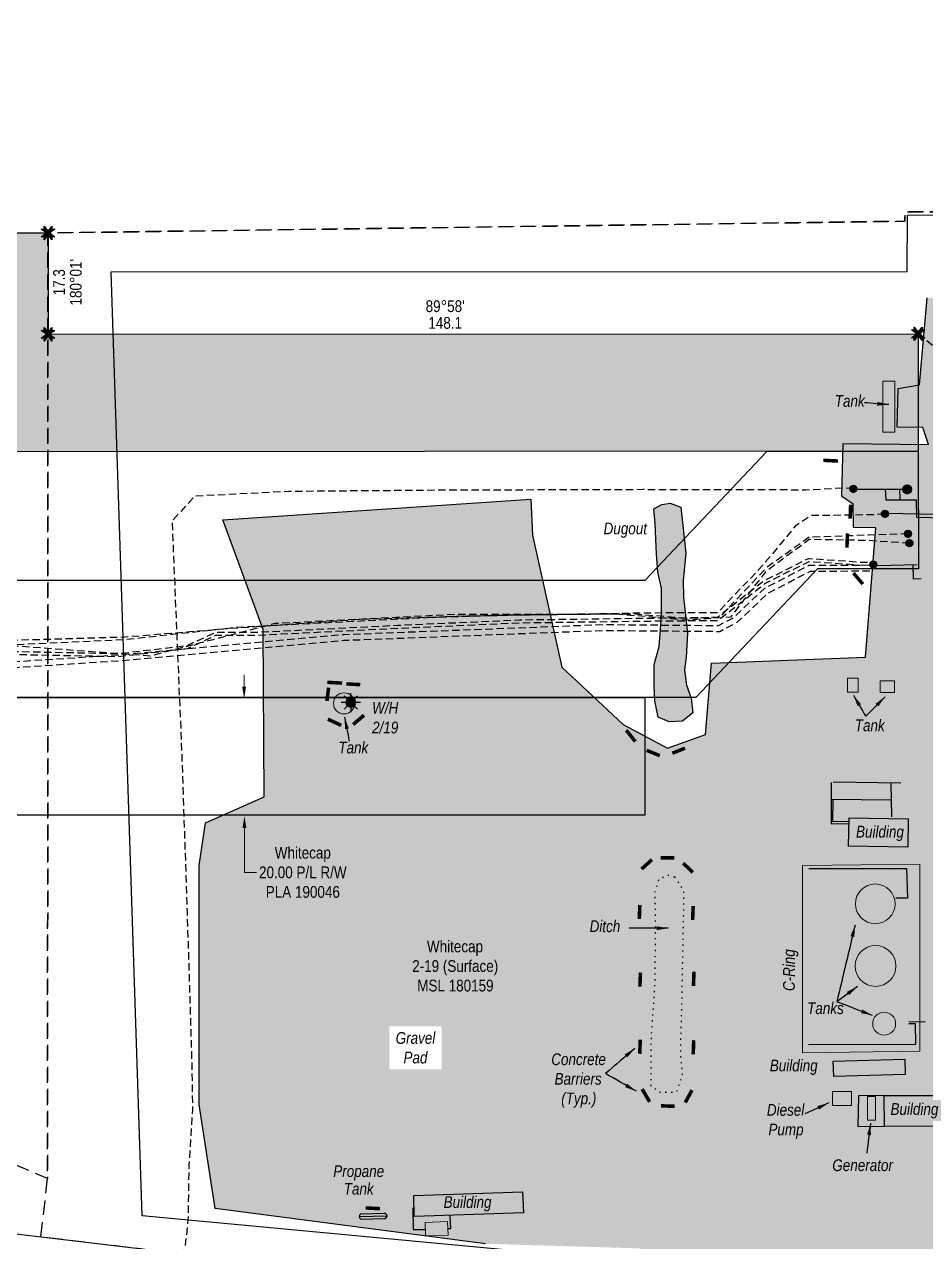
# Model space of a CAD drawing. Extents: x 485237 to 492984, y 6042770 to 6046256.
# Drawn here: x 491732 to 492499, y 6043405 to 6044441 of the extents above; entities that cross this region are included whole.
import ezdxf
from ezdxf.enums import TextEntityAlignment as Align

# ---------------------------------------------------------------- set-up
doc = ezdxf.new("R2010")
doc.units = 0
doc.header["$LTSCALE"] = 5
doc.header["$PDSIZE"] = 0.5
for name, pattern in [('foc-ACCESSROAD', [3.75, 2.5, -1.25]), ('foc-TIELINE', [1.875, 1.25, -0.625]), ('foc-TOPO', [1, 0.2, -0.8]), ('UG_PIPE', [1.875, 1.25, -0.625])]:
    doc.linetypes.add(name, pattern=pattern)
doc.layers.get('Defpoints').update_dxf_attribs({"color": 9})
for name, color, linetype in [('AS-FENCE', 48, 'foc-FENCE'), ('AS-PIPE-UG', 44, 'UG_PIPE'), ('AS-ROADS', 254, 'Continuous'), ('AS-SYMBOL', 7, 'Continuous'), ('C-RW', 13, 'Continuous'), ('C-WS', 13, 'foc-ACCESSROAD'), ('C-WS-S', 8, 'Continuous'), ('F-WS-S', 8, 'Continuous'), ('L-BD1', 253, 'Continuous'), ('L-MON', 1, 'Continuous'), ('L-TIE', 7, 'foc-TIELINE'), ('P-PROPOSED', 10, 'Continuous'), ('P-PROPOSED-H', 21, 'Continuous'), ('T-LOW-AREA', 48, 'foc-TOPO'), ('T-WATER', 160, 'Continuous'), ('T-WATER-H', 133, 'Continuous'), ('T-WATER-T', 170, 'Continuous')]:
    doc.layers.add(name, color=color, linetype=linetype)
for name, color, linetype, lineweight in [('AS-GENERAL', 48, 'Continuous', 18), ('C-RW-T', 13, 'Continuous', 9), ('C-WS-T', 13, 'Continuous', 9), ('T-TEXT', 48, 'Continuous', 18)]:
    doc.layers.add(name, color=color, linetype=linetype, lineweight=lineweight)
for name, color, linetype, true_color in [('AS-PIPE-AG', 7, 'Continuous', 0x7d00fa), ('AS-STRUCTURE-H', 7, 'Continuous', 0xa8a8a8), ('AS-STRUCTURE-T', 7, 'Continuous', 0x454545)]:
    doc.layers.add(name, color=color, linetype=linetype, true_color=true_color)
doc.layers.add('AS-STRUCTURE', color=7, linetype='Continuous', lineweight=30, true_color=0x595959)
doc.styles.add('80CG', font='ARIALN.TTF', dxfattribs={"height": 10})
doc.styles.add('80L', font='ARIALN.TTF', dxfattribs={"height": 10})
doc.styles.add('80LS', font='ARIALNI.TTF', dxfattribs={"height": 10})
doc.styles.add('foc-LtypeFont', font='ARIALN.TTF', dxfattribs={"height": 7.35})
doc.styles.get("Standard").update_dxf_attribs({"font": 'ARIALN.TTF'})
doc.linetypes.add('foc-FENCE', pattern='A,10,-1,["X",foc-LtypeFont,S=0.2,R=0,X=-0.625,Y=-0.75],-1.24', length=12.24)
doc.dimstyles.new('Compass 5 000', dxfattribs={"dimscale": 5, "dimtxt": 9, "dimasz": 2, "dimexe": 0.2, "dimexo": 0.0625, "dimgap": 0.5, "dimtad": 0, "dimtih": 1, "dimtoh": 1, "dimzin": 0, "dimdsep": 46, "dimtxsty": '80CG', "dimcen": 0.1, "dimse1": 1, "dimse2": 1, "dimclrd": 256, "dimclrt": 256, "dimaunit": 1, "dimadec": 4, "dimazin": 0, "dimtfac": 0.06, "dimtofl": 0, "dimtmove": 0, "dimatfit": 1, "dimfxl": 0.2, "dimtolj": 1, "dimtzin": 0, "dimlwd": -1, "dimarcsym": 0})

# ---------------------------------------------------------------- blocks, each defined once
blk = doc.blocks.new('*D95')
at = {"layer": 'C-RW-T', "transparency": 16777216}
for p, q in [((491919.4, 6043876.9), (491919.3, 6043886.9)), ((491919.7, 6043756.8), (491919.8, 6043718.9)), ((491919.8, 6043718.9), (491929.8, 6043718.9))]:
    blk.add_line(p, q, dxfattribs=at)
for points in [[(491921, 6043876.9), (491917.7, 6043876.9), (491919.4, 6043866.9)], [(491921.3, 6043756.8), (491918, 6043756.8), (491919.6, 6043766.8)]]:
    blk.add_solid(points, dxfattribs=at)
at = {"layer": 'Defpoints', "color": 0, "transparency": 16777216}
for p in [(492093.3, 6043867.3), (491919.4, 6043866.9), (492093.5, 6043767.2)]:
    blk.add_point(p, dxfattribs=at)
at = {"layer": 'C-RW-T', "transparency": 16777216, "insert": (491969.3, 6043718.9), "char_height": 10, "attachment_point": 5, "style": '80CG'}
blk.add_mtext('\\A1;Whitecap\\P20.00 P/L R/W\\PPLA 190046', dxfattribs=at)
blk = doc.blocks.new('GAS')
h = blk.add_hatch(color=255)
h.dxf.hatch_style = 1
edge = h.paths.add_edge_path()
edge.add_arc((0, 0), 0.9, 0, 360)
for p, q in [((-0.81, 0), (-1.62, 0)), ((-0.57, 0.57), (-1.14, 1.14)), ((0, 0.81), (0, 1.62)), ((0.57, 0.57), (1.14, 1.14)), ((1.62, 0), (0.81, 0)), ((-0.57, -0.57), (-1.14, -1.14)), ((0, -0.81), (0, -1.62)), ((1.14, -1.14), (0.57, -0.57))]:
    blk.add_line(p, q)
blk.add_circle((0, 0), 0.8)
blk = doc.blocks.new('TEMP')
h = blk.add_hatch(color=255)
h.dxf.hatch_style = 1
h.paths.add_polyline_path([(0, 0.25), (-0.67, 1.15), (-0.67, 0.67), (-1.15, 0.67), (-0.25, 0), (-1.15, -0.67), (-0.67, -0.67), (-0.67, -1.15), (0, -0.25), (0.67, -1.15), (0.67, -0.67), (1.15, -0.67), (0.25, 0), (1.15, 0.67), (0.67, 0.67), (0.67, 1.15)])
h.paths.add_polyline_path([(0.57, 0.85), (0.57, 0.57), (0.85, 0.57), (0.08, 0), (0.85, -0.57), (0.57, -0.57), (0.57, -0.85), (0, -0.08), (-0.57, -0.85), (-0.57, -0.57), (-0.85, -0.57), (-0.08, 0), (-0.85, 0.57), (-0.57, 0.57), (-0.57, 0.85), (0, 0.08)], flags=16)
h = blk.add_hatch(color=1)
h.dxf.hatch_style = 1
h.paths.add_polyline_path([(0, 0.08), (-0.57, 0.85), (-0.57, 0.57), (-0.85, 0.57), (-0.08, 0), (-0.85, -0.57), (-0.57, -0.57), (-0.57, -0.85), (0, -0.08), (0.57, -0.85), (0.57, -0.57), (0.85, -0.57), (0.08, 0), (0.85, 0.57), (0.57, 0.57), (0.57, 0.85)])
at = {"color": 1}
for p, q in [((-0.08, 0), (0.08, 0)), ((0, 0.08), (0, -0.08))]:
    blk.add_line(p, q, dxfattribs=at)
at = {"color": 255, "flags": 128}
blk.add_lwpolyline([(-0.25, 0), (-1.15, 0.67), (-0.67, 0.67), (-0.67, 1.15), (0, 0.25), (0.67, 1.15), (0.67, 0.67), (1.15, 0.67), (0.25, 0), (1.15, -0.67), (0.67, -0.67), (0.67, -1.15), (0, -0.25), (-0.67, -1.15), (-0.67, -0.67), (-1.15, -0.67)], close=True, dxfattribs=at)
at = {"color": 1, "flags": 128}
blk.add_lwpolyline([(-0.08, 0), (-0.85, 0.57), (-0.57, 0.57), (-0.57, 0.85), (0, 0.08), (0.57, 0.85), (0.57, 0.57), (0.85, 0.57), (0.08, 0), (0.85, -0.57), (0.57, -0.57), (0.57, -0.85), (0, -0.08), (-0.57, -0.85), (-0.57, -0.57), (-0.85, -0.57)], close=True, dxfattribs=at)
blk = doc.blocks.new('RISER')
h = blk.add_hatch(color=255)
h.dxf.hatch_style = 1
edge = h.paths.add_edge_path()
edge.add_arc((0, 0), 0.7, 0, 360)
blk.add_hatch(color=13).paths.add_polyline_path([(0.58, -0.15), (-0.58, -0.15, 0.774597)])
at = {"color": 13}
blk.add_line((-0.58, -0.15), (0.58, -0.15), dxfattribs=at)
blk.add_circle((0, 0), 0.6, dxfattribs=at)
blk = doc.blocks.new('PIG')
h = blk.add_hatch(color=255)
h.dxf.hatch_style = 1
edge = h.paths.add_edge_path()
edge.add_arc((0, 0), 0.85, 0, 360)
at = {"layer": 'AS-SYMBOL'}
h = blk.add_hatch(color=13, dxfattribs=at)
h.dxf.hatch_style = 1
h.paths.add_polyline_path([(-0.1, 0, 1), (-0.55, 0, 1)])
h = blk.add_hatch(color=13, dxfattribs=at)
h.dxf.hatch_style = 1
h.paths.add_polyline_path([(0.1, 0, 1), (0.55, 0, 1)])
at = {"layer": 'AS-SYMBOL', "color": 13}
for centre, radius in [((0, 0), 0.75), ((-0.33, 0), 0.225), ((0.33, 0), 0.225)]:
    blk.add_circle(centre, radius, dxfattribs=at)
blk = doc.blocks.new('*U97')
at = {"color": 48}
for p, q in [((-5.74, 0.44), (-0.62, 0.58)), ((-5.71, -0.76), (-0.58, -0.62))]:
    blk.add_line(p, q, dxfattribs=at)
for centre, start, end in [((-5.72, -0.16), 91.6103, 271.6103), ((-0.6, -0.02), 271.6103, 451.6103)]:
    blk.add_arc(centre, 0.6, start, end, dxfattribs=at)
at = {"layer": 'Defpoints'}
blk.add_line((-6.32, -0.18), (0, 0), dxfattribs=at)

msp = doc.modelspace()

# ---------------------------------------------------------------- hatches: boundary and pattern name
at = {"layer": 'AS-GENERAL'}
h = msp.add_hatch(color=256, dxfattribs=at)
h.dxf.hatch_style = 1
edge = h.paths.add_edge_path()
edge.add_arc((492004.376, 6043862.728), 8.985, 0, 360)
h = msp.add_hatch(color=256, dxfattribs=at)
h.dxf.hatch_style = 1
edge = h.paths.add_edge_path()
edge.add_arc((492456.193, 6043692.189), 16.88, 0, 360)
h = msp.add_hatch(color=256, dxfattribs=at)
h.dxf.hatch_style = 1
edge = h.paths.add_edge_path()
edge.add_arc((492456.425, 6043639.297), 17.374, 0, 360)
h = msp.add_hatch(color=256, dxfattribs=at)
h.dxf.hatch_style = 1
edge = h.paths.add_edge_path()
edge.add_arc((492463.787, 6043590.142), 9.761, 0, 360)
h = msp.add_hatch(color=256, dxfattribs=at)
h.dxf.hatch_style = 1
h.paths.add_polyline_path([(492449.597, 6043528.238), (492456.339, 6043528.238), (492456.339, 6043508.045), (492449.597, 6043508.045)])
at = {"layer": 'AS-ROADS'}
h = msp.add_hatch(color=256, dxfattribs=at)
h.dxf.hatch_style = 1
h.paths.add_polyline_path([(492449.744, 6043230.178), (492403.025, 6043298.96), (492387.595, 6043344.139), (492393.016, 6043382.346), (492526.614, 6043374.91), (492686.954, 6043355.237), (492705.63, 6043359.269), (492707.922, 6043419.391), (492706.476, 6043577.668), (492709.401, 6043870.741), (492714.556, 6044124.586), (492748.291, 6044203.041), (492500.481, 6044207.876), (492493.791, 6044133.871), (492475.656, 6044130.706), (492474.876, 6044097.726), (492496.761, 6044097.561), (492501.396, 6044083.066), (492428.941, 6044083.986), (492427.766, 6044038.646), (492437.536, 6044032.221), (492437.811, 6044012.341), (492456.666, 6044012.206), (492447.846, 6043902.181), (492316.796, 6043896.806), (492311.821, 6043836.181), (492279.516, 6043824.716), (492241.741, 6043844.886), (492189.726, 6043893.446), (492164.756, 6044005.786), (492163.336, 6044036.466), (491901.321, 6044018.951), (491935.601, 6043925.511), (491936.371, 6043783.231), (491886.431, 6043761.021), (491881.086, 6043724.661), (491881.041, 6043521.306), (491894.696, 6043432.776), (492124.571, 6043402.896), (492256.441, 6043398.951), (492252.986, 6043387.546), (492237.236, 6043320.716), (492208.721, 6043287.421), (492175.475, 6043257.939)])
at = {"layer": 'AS-STRUCTURE-H'}
h = msp.add_hatch(color=256, dxfattribs=at)
h.dxf.hatch_style = 1
h.paths.add_polyline_path([(492433.898, 6043765.294), (492484.228, 6043764.612), (492483.934, 6043740.332), (492433.507, 6043741.112)])
h = msp.add_hatch(color=256, dxfattribs=at)
h.dxf.hatch_style = 1
h.paths.add_polyline_path([(492420.5, 6043558.22), (492481.243, 6043559.97), (492481.607, 6043546.863), (492420.865, 6043545.11)])
h = msp.add_hatch(color=256, dxfattribs=at)
h.dxf.hatch_style = 1
h.paths.add_polyline_path([(492463.883, 6043528.973), (492519.365, 6043529.114), (492520.208, 6043502.743), (492464.08, 6043503.023)])
h = msp.add_hatch(color=256, dxfattribs=at)
h.dxf.hatch_style = 1
h.paths.add_polyline_path([(492063.651, 6043443.973), (492156.137, 6043447.065), (492156.875, 6043429.091), (492064.031, 6043426.109)])
at = {"layer": 'P-PROPOSED-H'}
h = msp.add_hatch(color=256, dxfattribs=at)
h.dxf.hatch_style = 1
h.paths.add_polyline_path([(490389.962, 6043655.776), (490389.962, 6043554.916), (490708.722, 6043511.734), (491122.652, 6043926.343), (491122.702, 6044163.238), (491652.632, 6044163.091), (491652.614, 6044076.801), (492492.82, 6044077.271), (492492.764, 6044177.218), (491752.583, 6044176.804), (491752.601, 6044263.01), (491022.776, 6044263.212), (491022.714, 6043967.703), (490673.015, 6043617.431)])
at = {"layer": 'T-WATER-H'}
h = msp.add_hatch(color=256, dxfattribs=at)
h.dxf.hatch_style = 1
h.paths.add_polyline_path([(492267.73, 6044028.361), (492274.613, 6044032.065), (492281.856, 6044033.069), (492290.944, 6044029.825), (492295.055, 6043990.686), (492292.675, 6043967.332), (492293.108, 6043953.06), (492296.57, 6043922.315), (492295.272, 6043901.988), (492293.974, 6043891.176), (492295.705, 6043878.202), (492299.599, 6043867.174), (492300.899, 6043854.821), (492292.244, 6043847.685), (492280.776, 6043847.037), (492271.688, 6043850.929), (492268.658, 6043864.769), (492268.009, 6043877.743), (492268.226, 6043895.691), (492272.337, 6043911.044), (492273.419, 6043925.533), (492274.284, 6043939.633), (492274.501, 6043960.825), (492271.255, 6043974.448), (492270.173, 6043989.585), (492269.091, 6044015.75)])

# ---------------------------------------------------------------- linework, layer by layer
at = {"layer": 'AS-FENCE', "flags": 128}
msp.add_lwpolyline([(492277.561, 6043385.076), (491832.626, 6043426.546), (491806.271, 6044229.836), (492483.391, 6044230.211), (492483.511, 6044278.231), (492602.876, 6044278.706), (492603.341, 6044352.291), (492850.076, 6044356.631), (492846.186, 6043332.021), (492338.526, 6043379.746)], dxfattribs=at)
msp.add_lwpolyline([(492277.561, 6043385.076), (491832.626, 6043426.546), (491806.271, 6044229.836), (492483.391, 6044230.211), (492483.511, 6044278.231), (492602.876, 6044278.706), (492603.341, 6044352.291), (492850.076, 6044356.631), (492846.186, 6043332.021), (492338.526, 6043379.746)], dxfattribs=at)
at = {"layer": 'AS-GENERAL'}
for points in [[(492462.755, 6044136.807), (492472.907, 6044136.807), (492472.907, 6044093.453), (492462.755, 6044093.453)], [(492432.579, 6043884.232), (492441.59, 6043884.232), (492441.59, 6043872.198), (492432.579, 6043872.198)], [(492460.25, 6043882), (492472.61, 6043882), (492472.61, 6043871.879), (492460.25, 6043871.879)], [(492419.867, 6043532.41), (492435.97, 6043532.41), (492435.97, 6043520.531), (492419.867, 6043520.531)], [(492449.597, 6043528.238), (492456.339, 6043528.238), (492456.339, 6043508.045), (492449.597, 6043508.045)], [(492073.395, 6043421.045), (492092.439, 6043421.866), (492092.932, 6043410.195), (492073.764, 6043409.559)]]:
    msp.add_lwpolyline(points, close=True, dxfattribs=at)
at = {"layer": 'AS-GENERAL', "const_width": 3.001, "flags": 128}
for points in [[(492412.109, 6044069.581), (492424.498, 6044068.948)], [(492435.295, 6044031.859), (492434.85, 6044019.864)], [(492432.562, 6044007.301), (492432.118, 6043995.306)], [(492437.664, 6043973.618), (492445.669, 6043964.218)], [(491991.241, 6043876.093), (491989.811, 6043864.74)], [(491990.107, 6043880.681), (492002.726, 6043879.956)], [(492006.412, 6043879.3), (492018.113, 6043878.67)], [(491990.611, 6043849.278), (492002.024, 6043844.025)], [(492021.401, 6043852.653), (492012.112, 6043844.76)], [(492244.383, 6043839.857), (492252.148, 6043830.257)], [(492283.574, 6043820.276), (492294.366, 6043824.586)], [(492261.751, 6043822.757), (492272.956, 6043818.227)], [(492273.566, 6043731.327), (492285.301, 6043731.336)], [(492257.417, 6043721.718), (492266.298, 6043729.78)], [(492292.84, 6043726.8), (492301.03, 6043718.836)], [(492255.953, 6043691.263), (492255.508, 6043679.268)], [(492301.315, 6043690.325), (492300.87, 6043678.331)], [(492256.462, 6043633.69), (492256.018, 6043621.695)], [(492302.008, 6043634.327), (492301.563, 6043622.332)], [(492256.315, 6043576.512), (492255.87, 6043564.517)], [(492301.795, 6043576.134), (492301.351, 6043564.139)], [(492257.866, 6043534.567), (492264.286, 6043523.644)], [(492300.296, 6043533.662), (492294.597, 6043523.109)], [(492274.027, 6043520.272), (492285.627, 6043519.876)], [(492022.766, 6043433.389), (492034.931, 6043432.753)]]:
    msp.add_lwpolyline(points, dxfattribs=at)
at = {"layer": 'AS-GENERAL', "flags": 128}
msp.add_lwpolyline([(492394.29, 6043724.851), (492494.002, 6043725.788), (492494.243, 6043566.899), (492394.347, 6043565.304)], close=True, dxfattribs=at)
at = {"layer": 'AS-GENERAL'}
for centre, radius in [((492004.376, 6043862.728), 8.985), ((492456.193, 6043692.189), 16.88), ((492456.425, 6043639.297), 17.374), ((492463.787, 6043590.142), 9.761)]:
    msp.add_circle(centre, radius, dxfattribs=at)
at = {"layer": 'AS-PIPE-AG', "flags": 128}
for points in [[(492437.581, 6044044.986), (492483.221, 6044044.946)], [(492437.581, 6044044.986), (492483.221, 6044044.946)], [(492464.716, 6044045.306), (492465.251, 6044035.981), (492491.126, 6044036.021), (492491.291, 6044021.106), (492515.526, 6044020.556)], [(492464.716, 6044045.306), (492465.251, 6044035.981), (492491.126, 6044036.021), (492491.291, 6044021.106), (492515.526, 6044020.556)], [(492477.276, 6044036.186), (492477.036, 6044045.286)], [(492477.276, 6044036.186), (492477.036, 6044045.286)], [(492524.756, 6044023.126), (492464.496, 6044024.181)], [(492524.756, 6044023.126), (492464.496, 6044024.181)], [(492458.479, 6043979.971), (492491.716, 6043980.91)], [(492488.108, 6043980.882), (492488.438, 6043968.677), (492495.259, 6043968.897)], [(492418.791, 6043795.442), (492418.791, 6043760.305), (492434.126, 6043760.429)], [(492477.889, 6043794.819), (492420.287, 6043795.567)], [(492469.535, 6043794.694), (492470.159, 6043766.286)], [(492469.161, 6043780.241), (492419.29, 6043780.864)], [(492420.038, 6043780.864), (492419.913, 6043762.298), (492434.376, 6043762.423)], [(492399.651, 6043722.099), (492482.9, 6043722.343), (492483.512, 6043697.017), (492473.596, 6043696.895)], [(492484.684, 6043590.252), (492490.054, 6043590.2), (492490.314, 6043572.415), (492399.406, 6043572.205)], [(492484.736, 6043591.867), (492498.656, 6043592.075)], [(492062.761, 6043433.444), (492063.103, 6043414.91), (492073.273, 6043414.91)], [(492093.187, 6043415.764), (492095.238, 6043415.85), (492094.725, 6043426.526)]]:
    msp.add_lwpolyline(points, dxfattribs=at)
at = {"layer": 'AS-PIPE-UG', "flags": 128}
for points in [[(492464.331, 6044023.811), (492453.211, 6044023.116), (492401.806, 6044022.526), (492388.311, 6044013.701), (492360.411, 6043980.156), (492322.211, 6043939.881), (492261.556, 6043939.586), (492098.706, 6043936.721), (491913.301, 6043927.331), (491817.876, 6043916.801), (491695.371, 6043911.201), (491443.831, 6043905.846), (491101.191, 6043904.611), (491011.506, 6043905.501), (490967.381, 6043909.276), (490905.001, 6043912.056), (490861.891, 6043924.736), (490831.836, 6043969.811), (490717.396, 6044138.791), (490651.533, 6044230.675)], [(492485.396, 6043998.976), (492449.476, 6044001.296), (492400.111, 6044002.191), (492362.861, 6043974.661), (492333.131, 6043936.171), (492296.941, 6043933.496), (492235.466, 6043938.696), (492147.076, 6043937.811), (492016.971, 6043934.041), (491903.991, 6043926.061), (491817.541, 6043919.011), (491696.896, 6043915.536), (491527.556, 6043912.301), (491432.301, 6043911.931), (491276.431, 6043910.671), (491074.076, 6043901.681), (491023.676, 6043902.786), (490967.921, 6043902.491), (490923.621, 6043906.931), (490878.916, 6043906.441), (490862.201, 6043921.051), (490829.951, 6043968.916), (490744.091, 6044079.501), (490637.63, 6044220.343)], [(492484.161, 6044007.076), (492451.081, 6044005.901), (492399.886, 6044004.056), (492363.436, 6043978.061), (492323.856, 6043935.981), (492297.746, 6043934.811), (492252.111, 6043938.606), (492147.276, 6043938.271), (492098.196, 6043938.316), (491945.861, 6043930.606), (491839.401, 6043903.031), (491698.386, 6043913.361), (491493.986, 6043912.486), (491277.791, 6043898.746), (491074.456, 6043895.916), (491018.131, 6043903.396), (490964.426, 6043904.971), (490899.716, 6043906.846), (490849.481, 6043938.631), (490792.311, 6044017.671), (490735.266, 6044091.911), (490638.023, 6044220.635)], [(490742.561, 6044095.186), (490790.828, 6044034.147), (490848.716, 6043955.495), (490865.562, 6043934.323), (490879.36, 6043914.457), (490902.69, 6043914.41), (491041.238, 6043911.525), (491269.369, 6043909.595), (491483.944, 6043911.835), (491812.381, 6043905.128), (491870.433, 6043911.922), (491894.967, 6043923.189), (491929.736, 6043923.285), (492050.069, 6043929.202), (492153.524, 6043933.819), (492268.597, 6043935.36), (492321.69, 6043935.886), (492361.029, 6043966.836), (492399.347, 6043986.112), (492446.917, 6043982.761), (492454.306, 6043983.25)], [(490740.601, 6044093.636), (490788.841, 6044032.631), (490846.731, 6043953.976), (490863.556, 6043932.831), (490878.051, 6043911.961), (490902.661, 6043911.911), (491041.201, 6043909.026), (491269.371, 6043907.096), (491483.931, 6043909.336), (491812.501, 6043902.626), (491871.116, 6043909.486), (491895.516, 6043920.691), (491929.801, 6043920.786), (492050.186, 6043926.706), (492153.596, 6043931.321), (492268.626, 6043932.861), (492322.566, 6043933.396), (492362.376, 6043964.716), (492399.856, 6043983.571), (492446.911, 6043980.256), (492454.471, 6043980.756)], [(492437.606, 6044045.266), (492430.246, 6044045.866), (492397.156, 6044044.271), (492258.381, 6044044.591), (492085.791, 6044044.061), (491957.336, 6044043.046), (491877.191, 6044039.001), (491858.046, 6044017.846), (491866.266, 6043820.831), (491870.881, 6043684.881), (491874.736, 6043561.271), (491875.431, 6043517.076), (491872.411, 6043470.046), (491871.601, 6043423.266), (491869.341, 6043401.831), (491864.551, 6043388.626), (491854.041, 6043382.416), (491828.091, 6043385.026), (491742.526, 6043395.536), (491564.181, 6043420.401), (491413.901, 6043438.781), (491336.226, 6043447.001)], [(492437.606, 6044045.266), (492430.246, 6044045.866), (492397.156, 6044044.271), (492258.381, 6044044.591), (492085.791, 6044044.061), (491957.336, 6044043.046), (491877.191, 6044039.001), (491858.046, 6044017.846), (491866.266, 6043820.831), (491870.881, 6043684.881), (491874.736, 6043561.271), (491875.431, 6043517.076), (491872.411, 6043470.046), (491871.601, 6043423.266), (491869.341, 6043401.831), (491864.551, 6043388.626), (491854.041, 6043382.416), (491828.091, 6043385.026), (491742.526, 6043395.536), (491564.181, 6043420.401), (491413.901, 6043438.781), (491336.226, 6043447.001)], [(490389.962, 6043515.439), (490583.996, 6043488.491), (490715.401, 6043468.231), (490772.651, 6043460.166), (490848.886, 6043463.641), (490977.406, 6043499.466), (491065.691, 6043525.166), (491139.446, 6043546.926), (491201.466, 6043566.336), (491248.471, 6043577.416), (491279.226, 6043587.586), (491338.646, 6043605.496), (491397.801, 6043623.891), (491445.701, 6043639.771), (491526.296, 6043663.551), (491559.456, 6043682.251), (491561.716, 6043723.726), (491558.716, 6043811.396), (491555.876, 6043868.706), (491559.866, 6043883.866), (491570.461, 6043890.956), (491589.471, 6043894.601), (491698.626, 6043896.576), (491814.481, 6043904.151), (492004.151, 6043921.371), (492224.671, 6043929.831), (492322.801, 6043929.001), (492335.201, 6043935.271), (492362.411, 6043960.906), (492399.791, 6043980.201), (492454.111, 6043980.526)], [(490389.962, 6043510.394), (490583.272, 6043483.547), (490714.672, 6043463.287), (490772.415, 6043455.153), (490849.681, 6043458.675), (490978.776, 6043494.66), (491067.097, 6043520.371), (491140.9, 6043542.145), (491202.788, 6043561.513), (491249.832, 6043572.603), (491280.732, 6043582.821), (491340.109, 6043600.718), (491399.33, 6043619.133), (491447.195, 6043635.002), (491528.256, 6043658.919), (491564.297, 6043679.244), (491566.718, 6043723.676), (491563.709, 6043811.605), (491560.906, 6043868.182), (491564.218, 6043880.765), (491572.398, 6043886.239), (491589.991, 6043889.613), (491698.835, 6043891.582), (491814.87, 6043899.169), (492004.473, 6043916.383), (492224.746, 6043924.833), (492323.973, 6043923.994), (492338.102, 6043931.138), (492365.327, 6043956.788), (492401.019, 6043975.211), (492454.141, 6043975.529)]]:
    msp.add_lwpolyline(points, dxfattribs=at)
at = {"layer": 'AS-ROADS', "flags": 128}
msp.add_lwpolyline([(492124.571, 6043402.896), (491894.696, 6043432.776), (491881.041, 6043521.306), (491881.086, 6043724.661), (491886.431, 6043761.021), (491936.371, 6043783.231), (491935.601, 6043925.511), (491901.321, 6044018.951), (492163.336, 6044036.466), (492164.756, 6044005.786), (492189.726, 6043893.446), (492241.741, 6043844.886), (492279.516, 6043824.716), (492311.821, 6043836.181), (492316.796, 6043896.806), (492447.846, 6043902.181), (492456.666, 6044012.206), (492437.811, 6044012.341), (492437.536, 6044032.221), (492427.766, 6044038.646), (492428.941, 6044083.986), (492501.396, 6044083.066), (492496.761, 6044097.561), (492474.876, 6044097.726), (492475.656, 6044130.706), (492493.791, 6044133.871), (492500.481, 6044207.876)], dxfattribs=at)
at = {"layer": 'AS-STRUCTURE'}
for points in [[(492433.898, 6043765.294), (492484.228, 6043764.612), (492483.934, 6043740.332), (492433.507, 6043741.112)], [(492420.5, 6043558.22), (492481.243, 6043559.97), (492481.607, 6043546.863), (492420.865, 6043545.11)], [(492463.883, 6043528.973), (492519.365, 6043529.114), (492520.208, 6043502.743), (492464.08, 6043503.023)], [(492063.651, 6043443.973), (492156.137, 6043447.065), (492156.875, 6043429.091), (492064.031, 6043426.109)]]:
    msp.add_lwpolyline(points, close=True, dxfattribs=at)
msp.add_lwpolyline([(492463.883, 6043528.973), (492441.935, 6043528.867), (492441.471, 6043502.548), (492464.08, 6043503.023)], dxfattribs=at)
at = {"layer": 'C-RW'}
for points in [[(490691.732, 6044260.552), (490905.247, 6043967.636), (492260.391, 6043967.541), (492363.938, 6044077.199), (492492.82, 6044077.271), (492492.876, 6043977.324), (492407.048, 6043977.276), (492303.476, 6043867.591), (490854.417, 6043867.693), (490611.51, 6044200.931)], [(490611.51, 6044200.931), (491087.891, 6043547.396), (491217.276, 6043471.66), (492771.456, 6043286.716), (492933.876, 6043310.851), (492963.441, 6043323.815)], [(490389.962, 6043554.916), (490810.461, 6043497.951), (491505.526, 6043702.207), (491505.481, 6043867.591), (492260.311, 6043867.556), (492260.128, 6043767.609), (491605.854, 6043767.639), (491605.567, 6043627.507), (490818.179, 6043396.046), (490389.962, 6043454.001)]]:
    msp.add_lwpolyline(points, dxfattribs=at)
at = {"layer": 'C-WS', "flags": 128}
msp.add_lwpolyline([(492882.07, 6044439.937), (492882.086, 6044378.056), (492529.566, 6044378.086), (492529.546, 6044280.941), (492481.466, 6044280.946), (492481.481, 6044273.001), (491752.401, 6044263.026), (491752.226, 6043458.386), (491147.371, 6043717.951), (491022.661, 6043718.041), (491022.813, 6044440.547)], dxfattribs=at)
msp.add_lwpolyline([(492882.07, 6044439.937), (492882.086, 6044378.056), (492529.566, 6044378.086), (492529.546, 6044280.941), (492481.466, 6044280.946), (492481.481, 6044273.001), (491752.401, 6044263.026), (491752.226, 6043458.386), (491147.371, 6043717.951), (491022.661, 6043718.041), (491022.813, 6044440.547)], dxfattribs=at)
msp.add_lwpolyline([(492881.621, 6043303.106), (492771.691, 6043286.769), (491746.461, 6043408.631), (491752.226, 6043458.386), (491752.401, 6044263.026), (492481.481, 6044273.001), (492481.466, 6044280.946), (492529.546, 6044280.941), (492529.566, 6044378.086), (492881.871, 6044378.056), (492881.621, 6043303.106)], close=True, dxfattribs=at)
at = {"layer": 'L-TIE'}
msp.add_line((492492.764, 6044177.218), (492984.364, 6043789.482), dxfattribs=at)
at = {"layer": 'P-PROPOSED'}
msp.add_lwpolyline([(490389.962, 6043655.776), (490673.015, 6043617.431), (491022.714, 6043967.703), (491022.776, 6044263.212), (491752.601, 6044263.01), (491752.583, 6044176.804), (492492.764, 6044177.218), (492492.82, 6044077.271), (491652.614, 6044076.801), (491652.632, 6044163.091), (491122.702, 6044163.238), (491122.652, 6043926.343), (490708.722, 6043511.734), (490389.962, 6043554.916)], dxfattribs=at)
at = {"layer": 'T-LOW-AREA', "flags": 128}
msp.add_lwpolyline([(492285.473, 6043715.151), (492293.171, 6043703.458), (492293.017, 6043684.38), (492292.555, 6043664.841), (492291.942, 6043632.945), (492291.48, 6043604.944), (492290.864, 6043587.978), (492290.402, 6043565.515), (492292.096, 6043546.076), (492286.707, 6043531.614), (492273.467, 6043531.46), (492265.616, 6043536.691), (492265.616, 6043552.999), (492265.77, 6043578.693), (492269.002, 6043625.217), (492269.309, 6043674.209), (492269.001, 6043702.364), (492272.388, 6043713.441), (492279.932, 6043716.672)], close=True, dxfattribs=at)
at = {"layer": 'T-WATER', "flags": 128}
msp.add_lwpolyline([(492267.73, 6044028.361), (492274.613, 6044032.065), (492281.856, 6044033.069), (492290.944, 6044029.825), (492295.055, 6043990.686), (492292.675, 6043967.332), (492293.108, 6043953.06), (492296.57, 6043922.315), (492295.272, 6043901.988), (492293.974, 6043891.176), (492295.705, 6043878.202), (492299.599, 6043867.174), (492300.899, 6043854.821), (492292.244, 6043847.685), (492280.776, 6043847.037), (492271.688, 6043850.929), (492268.658, 6043864.769), (492268.009, 6043877.743), (492268.226, 6043895.691), (492272.337, 6043911.044), (492273.419, 6043925.533), (492274.284, 6043939.633), (492274.501, 6043960.825), (492271.255, 6043974.448), (492270.173, 6043989.585), (492269.091, 6044015.75)], close=True, dxfattribs=at)

# ---------------------------------------------------------------- block references
at = {"layer": 'AS-SYMBOL', "xscale": 5.00000000000001, "yscale": 5.00000000000001, "zscale": 5.00000000000001}
for name, p in [('RISER', (492437.566, 6044045.271)), ('PIG', (492483.326, 6044044.831)), ('RISER', (492464.416, 6044024.016)), ('RISER', (492484.081, 6044006.956)), ('RISER', (492485.281, 6043999.066)), ('RISER', (492454.496, 6043980.886))]:
    msp.add_blockref(name, p, dxfattribs=at)
at = {"layer": 'AS-SYMBOL', "color": 2, "xscale": 3.751296304045059, "yscale": 3.751296304045059, "zscale": 3.751296304045059}
msp.add_blockref('*U97', (492040.907, 6043426.631), dxfattribs=at)
at = {"layer": 'C-WS-S', "xscale": 4.997360000000009, "yscale": 4.997360000000009, "zscale": 4.997360000000009}
msp.add_blockref('GAS', (492010.151, 6043863.432), dxfattribs=at)
at = {"layer": 'L-MON', "color": 4, "xscale": 4.997360000000009, "yscale": 4.997360000000009, "zscale": 4.997360000000009}
for p in [(491752.601, 6044263.01), (491752.583, 6044176.804), (492492.764, 6044177.218)]:
    msp.add_blockref('TEMP', p, dxfattribs=at)

# ---------------------------------------------------------------- texts
at = {"layer": 'AS-GENERAL', "char_height": 9.99618, "attachment_point": 1, "style": '80L'}
for s, width, insert in [('\\pi1.3166;{\\fArial Narrow|b0|i1|c0|p34;Tank}', 27.27599, (492420.439, 6044125.071)), ('\\pi1.3166;{\\fArial Narrow|b0|i1|c0|p34;Tank}', 27.27599, (492437.479, 6043849.018)), ('\\pi1.3166;{\\fArial Narrow|b0|i1|c0|p34;Tank}', 27.27599, (491998.202, 6043830.158)), ('\\pi3.5752;{\\fArial Narrow|b0|i1|c0|p34;Ditch}', 32.40004, (492209.671, 6043678.089)), ('\\pi-1.2301;{\\fArial Narrow|b0|i1|c0|p34;Tanks}', 27.27599, (492399.489, 6043608.357)), ('\\pi-5.1494;{\\fArial Narrow|b0|i1|c0|p34;Concrete\\P\\pi-2.3572;Barriers\\P\\pi3.2853;(Typ.)}', 34.84079, (492185.781, 6043564.915)), ('\\pi0.32614;{\\fArial Narrow|b0|i1|c0|p34;Diesel\\P\\pi1.6421;Pump}', 32.40004, (492363.681, 6043521.815)), ('\\pi6.0027;{\\fArial Narrow|b0|i1|c0|p34;Generator}', 63.45231, (492413.682, 6043474.744))]:
    msp.add_mtext_dynamic_manual_height_columns(s, width=width, gutter_width=50, heights=[0], dxfattribs=dict(at, insert=insert))
at = {"layer": 'AS-GENERAL', "insert": (492377.811, 6043617.785), "char_height": 9.99618, "attachment_point": 1, "rotation": 90.020278, "line_spacing_factor": 0.900185, "style": '80L'}
msp.add_mtext_dynamic_manual_height_columns('\\pi0.14186;{\\fArial Narrow|b0|i1|c0|p34;C-Ring}', width=34.84079, gutter_width=50, heights=[0], dxfattribs=at)
at = {"layer": 'AS-GENERAL', "insert": (491999.016, 6043469.687), "char_height": 9.99618, "attachment_point": 1, "line_spacing_factor": 0.900185, "style": '80L'}
msp.add_mtext_dynamic_manual_height_columns('\\pi-3.8062;{\\fArial Narrow|b0|i1|c0|p34;Propane \\P\\pi5.099;Tank}', width=34.84079, gutter_width=50, heights=[0], dxfattribs=at)
at = {"layer": 'AS-STRUCTURE-T', "char_height": 9.99618, "attachment_point": 1, "style": '80L'}
for insert in [(492439.847, 6043758.56), (492366.499, 6043559.593), (492469.173, 6043522.542), (492089.058, 6043443.389)]:
    msp.add_mtext_dynamic_manual_height_columns('{\\fArial Narrow|b0|i1|c0|p34;Building}', width=43.36533, gutter_width=50, heights=[0], dxfattribs=dict(at, insert=insert))
at = {"layer": 'C-WS-T', "insert": (492062.128, 6043660.9), "char_height": 9.99472, "attachment_point": 1, "style": '80L'}
msp.add_mtext_dynamic_manual_height_columns('\\pi12.741;Whitecap\\P\\pi0.21019;2-19 (Surface)\\P\\pi4.5121;MSL 180159', width=72.58553, gutter_width=49.974, heights=[0], dxfattribs=at)
at = {"layer": 'F-WS-S', "insert": (492039.354, 6043850.436), "char_height": 9.99618, "width": 28.86797, "attachment_point": 5, "style": '80CG'}
msp.add_mtext('\\A1;{\\fArial Narrow|b0|i1|c0|p34;W/H\\P2/19}', dxfattribs=at)
at = {"layer": 'L-BD1', "color": 5}
for s, rotation, p in [("180%%d01'", 89.9875, (491776.2, 6044221.099)), ('17.3', 89.9875, (491761.958, 6044221.102)), ("89%%d58'", 0.032083, (492090.382, 6044200.731)), ('148.1', 0.032083, (492090.39, 6044186.488))]:
    msp.add_text(s, height=9.9947, rotation=rotation, dxfattribs=at).set_placement(p, align=Align.MIDDLE_CENTER)
at = {"layer": 'T-WATER-T', "insert": (492225.154, 6044016.607), "char_height": 10, "attachment_point": 1, "style": '80L'}
msp.add_mtext_dynamic_manual_height_columns('{\\fArial Narrow|b0|i1|c0|p34;Dugout}', width=49.12391, gutter_width=50, heights=[0], dxfattribs=at)

# ---------------------------------------------------------------- dimensions: what is measured, and where the dimension line sits
at = {"layer": 'C-RW-T'}
dim = msp.add_linear_dim(base=(491919.396, 6043866.859, 2.205), p1=(492093.507, 6043767.209, 2.205), p2=(492093.255, 6043867.297, 2.205), angle=90.144221, text='Whitecap\\P20.00 P/L R/W\\PPLA 190046', dimstyle='Compass 5 000', dxfattribs=at)
dim.commit()
dim.dimension.update_dxf_attribs({"geometry": '*D95', "text_midpoint": (491969.308, 6043718.931, 2.205), "dimtype": 161})

# ---------------------------------------------------------------- leaders
at = {"layer": 'AS-GENERAL', "path_type": 1}
for points in [[(492467.773, 6044116.928), (492447.113, 6044118.576)], [(492464.646, 6043868.411), (492448.11, 6043851.716)], [(492280.187, 6043671.428), (492246.928, 6043671.428)], [(492439.06, 6043674.017), (492423.459, 6043608.703)], [(492441.051, 6043621.787), (492423.459, 6043608.703)], [(492453.992, 6043597.165), (492423.459, 6043608.703)], [(492416.73, 6043522.734), (492396.338, 6043513.388)], [(492452.166, 6043505.389), (492448.946, 6043480.107)]]:
    msp.add_leader(points, dimstyle='Compass 5 000', override={"dimgap": 0.5, "dimtad": 0}, dxfattribs=at)
for points in [[(492437.648, 6043869.76), (492448.11, 6043851.716)], [(492004.888, 6043850.888), (492008.774, 6043830.561)]]:
    msp.add_leader(points, dimstyle='Compass 5 000', dxfattribs=at)
at = {"layer": 'AS-GENERAL', "color": 4, "path_type": 1}
for points in [[(492251.691, 6043569.154), (492226.73, 6043547.796)], [(492252.996, 6043532.633), (492226.73, 6043547.796)]]:
    msp.add_leader(points, dimstyle='Compass 5 000', override={"dimgap": 0.5, "dimtad": 0}, dxfattribs=at)

# ---------------------------------------------------------------- next in the draw order: texts
at = {"layer": 'T-TEXT', "insert": (492065.126, 6043583.017), "char_height": 9.9912, "width": 34.29901, "attachment_point": 2, "style": '80LS', "bg_fill": 2}
msp.add_mtext('Gravel\\PPad', dxfattribs=at)

doc.saveas('drawing.dxf')
